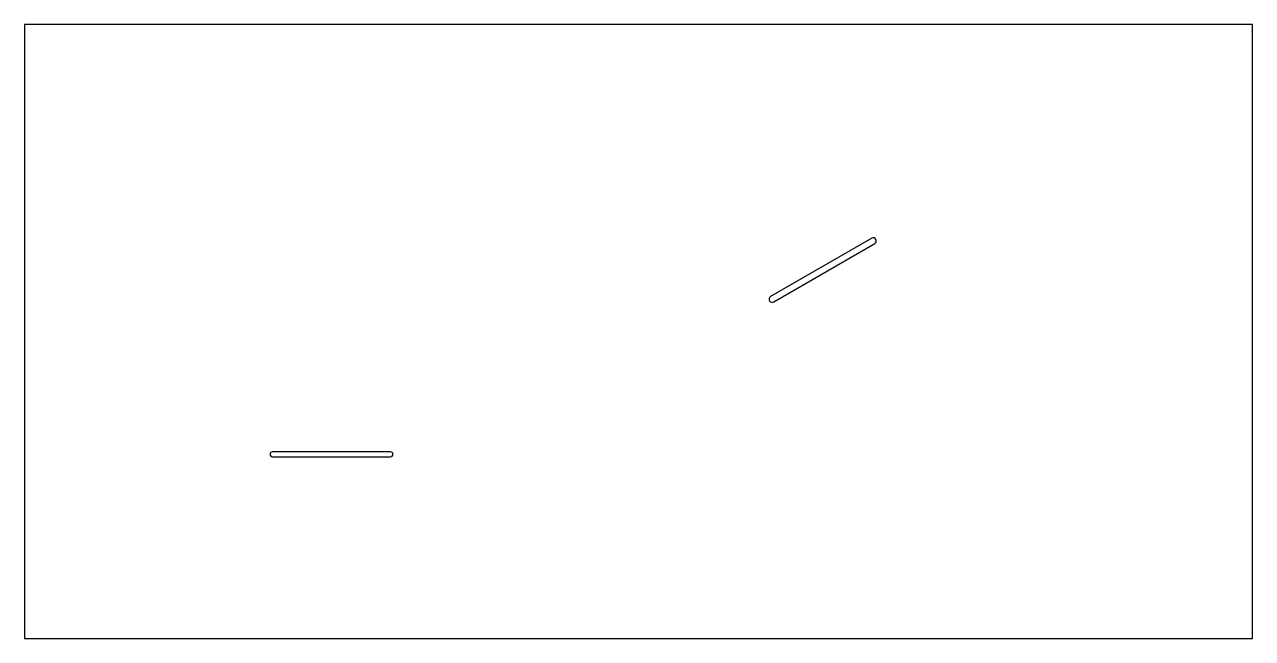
# Model space of a CAD drawing. Header units: millimetres. Extents: x 0 to 200, y 0 to 100.
import ezdxf

# ---------------------------------------------------------------- set-up
doc = ezdxf.new("R2010")
doc.units = ezdxf.units.MM
doc.layers.get('0').update_dxf_attribs({"linetype": 'CONTINUOUS'})

msp = doc.modelspace()

# ---------------------------------------------------------------- linework, layer by layer
for p, q in [((137.98, 65.18), (121.52, 55.68)), ((122.02, 54.82), (138.48, 64.32)), ((59.6, 30.4), (40.4, 30.4)), ((40.4, 29.6), (59.6, 29.6))]:
    msp.add_line(p, q)
msp.add_lwpolyline([(0, 0), (200, 0), (200, 100), (0, 100)], close=True)
for centre, radius, start, end in [((138.23, 64.75), 0.5, -60, 120), ((121.77, 55.25), 0.5, 120, 300), ((40.4, 30), 0.4, 90, 270), ((59.6, 30), 0.4, -90, 90)]:
    msp.add_arc(centre, radius, start, end)

doc.saveas('drawing.dxf')
